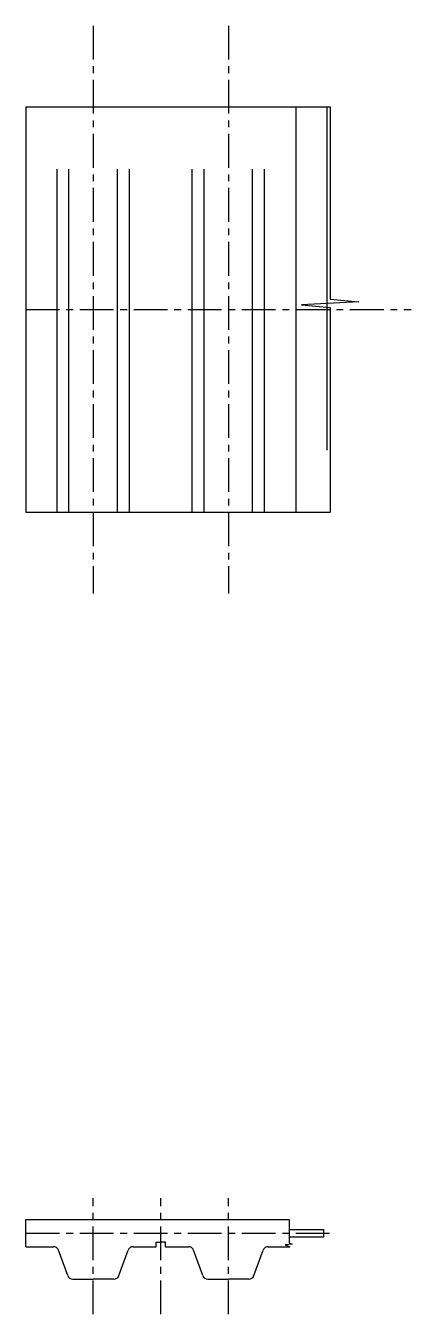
# Model space of a CAD drawing. Extents: x 113.6 to 179.6, y 86.1 to 156.7.
# Drawn here: x 165.32 to 179.59, y 109.01 to 156.69 of the extents above; entities outside this region: 2.
import ezdxf

# ---------------------------------------------------------------- set-up
doc = ezdxf.new("R2010")
doc.units = 0
doc.linetypes.add('CENTER', pattern=[2, 1.25, -0.25, 0.25, -0.25])
doc.linetypes.add('DASHED', pattern=[19.05, 12.7, -6.35])
doc.layers.get('0').update_dxf_attribs({"linetype": 'CONTINUOUS'})
doc.layers.add('CENTER', color=1, linetype='CENTER')

msp = doc.modelspace()

# ---------------------------------------------------------------- linework, layer by layer
for p, q in [((165.316, 153.685), (165.316, 138.685)), ((165.316, 153.685), (171.054, 153.685)), ((171.054, 153.685), (174.228, 153.685)), ((174.228, 153.685), (175.316, 153.685)), ((175.316, 153.685), (175.316, 138.685)), ((175.316, 153.685), (176.586, 153.685)), ((165.316, 138.685), (175.316, 138.685)), ((175.316, 138.685), (176.586, 138.685)), ((165.316, 112.512), (175.066, 112.512)), ((165.316, 111.512), (165.316, 112.512)), ((175.066, 112.146), (176.336, 112.146)), ((176.336, 112.146), (176.336, 111.877)), ((170.145, 111.676), (170.316, 111.676)), ((170.145, 111.512), (170.145, 111.676)), ((170.487, 111.676), (170.316, 111.676)), ((170.487, 111.512), (170.487, 111.676)), ((175.066, 111.877), (176.336, 111.877)), ((165.316, 111.512), (166.34, 111.512)), ((166.868, 110.443), (166.527, 111.38)), ((168.764, 110.443), (169.105, 111.38)), ((169.293, 111.512), (170.145, 111.512)), ((170.487, 111.512), (171.34, 111.512)), ((171.868, 110.443), (171.527, 111.38)), ((173.764, 110.443), (174.105, 111.38)), ((174.293, 111.512), (175.086, 111.512)), ((167.056, 110.312), (167.816, 110.312)), ((168.576, 110.312), (167.816, 110.312)), ((172.056, 110.312), (172.816, 110.312)), ((173.576, 110.312), (172.816, 110.312))]:
    msp.add_line(p, q)
at = {"color": 3, "linetype": 'DASHED'}
for p, q in [((166.48, 138.685), (166.48, 153.685)), ((166.916, 138.685), (166.916, 153.685)), ((168.716, 138.685), (168.716, 153.685)), ((169.153, 138.685), (169.153, 153.685)), ((171.48, 138.685), (171.48, 153.685)), ((171.916, 138.685), (171.916, 153.685)), ((173.716, 138.685), (173.716, 153.685)), ((174.153, 138.685), (174.153, 153.685)), ((176.466, 153.685), (176.466, 138.685))]:
    msp.add_line(p, q, dxfattribs=at)
at = {"color": 3}
for p, q in [((176.586, 153.685), (176.586, 146.565)), ((177.645, 146.465), (175.528, 146.365)), ((175.528, 146.365), (176.586, 146.265)), ((176.586, 146.565), (177.645, 146.465)), ((176.586, 146.265), (176.586, 138.685)), ((175.066, 112.512), (175.066, 111.653)), ((175.174, 111.606), (174.924, 111.58)), ((174.924, 111.58), (175.086, 111.512)), ((175.066, 111.653), (175.174, 111.606))]:
    msp.add_line(p, q, dxfattribs=at)
for centre, start, end in [((166.34, 111.312), 20, 90), ((169.293, 111.312), 90, 160), ((171.34, 111.312), 20, 90), ((174.293, 111.312), 90, 160), ((167.056, 110.512), 200, 270), ((168.576, 110.512), 270, 340), ((172.056, 110.512), 200, 270), ((173.576, 110.512), 270, 340)]:
    msp.add_arc(centre, 0.2, start, end)
at = {"layer": 'CENTER', "color": 1, "linetype": 'CENTER'}
for p, q in [((167.816, 156.685), (167.816, 135.685)), ((172.816, 156.685), (172.816, 135.685)), ((165.316, 146.185), (179.586, 146.185)), ((167.816, 109.012), (167.816, 113.312)), ((170.316, 109.012), (170.316, 113.312)), ((172.816, 109.012), (172.816, 113.312)), ((165.316, 112.012), (176.81, 112.012))]:
    msp.add_line(p, q, dxfattribs=at)

# ---------------------------------------------------------------- texts
for s, p in [('TTBO-T5150', (113.541, 96.171)), ('TTBO515', (113.541, 86.171))]:
    msp.add_text(s, height=2).set_placement(p)

doc.saveas('drawing.dxf')
